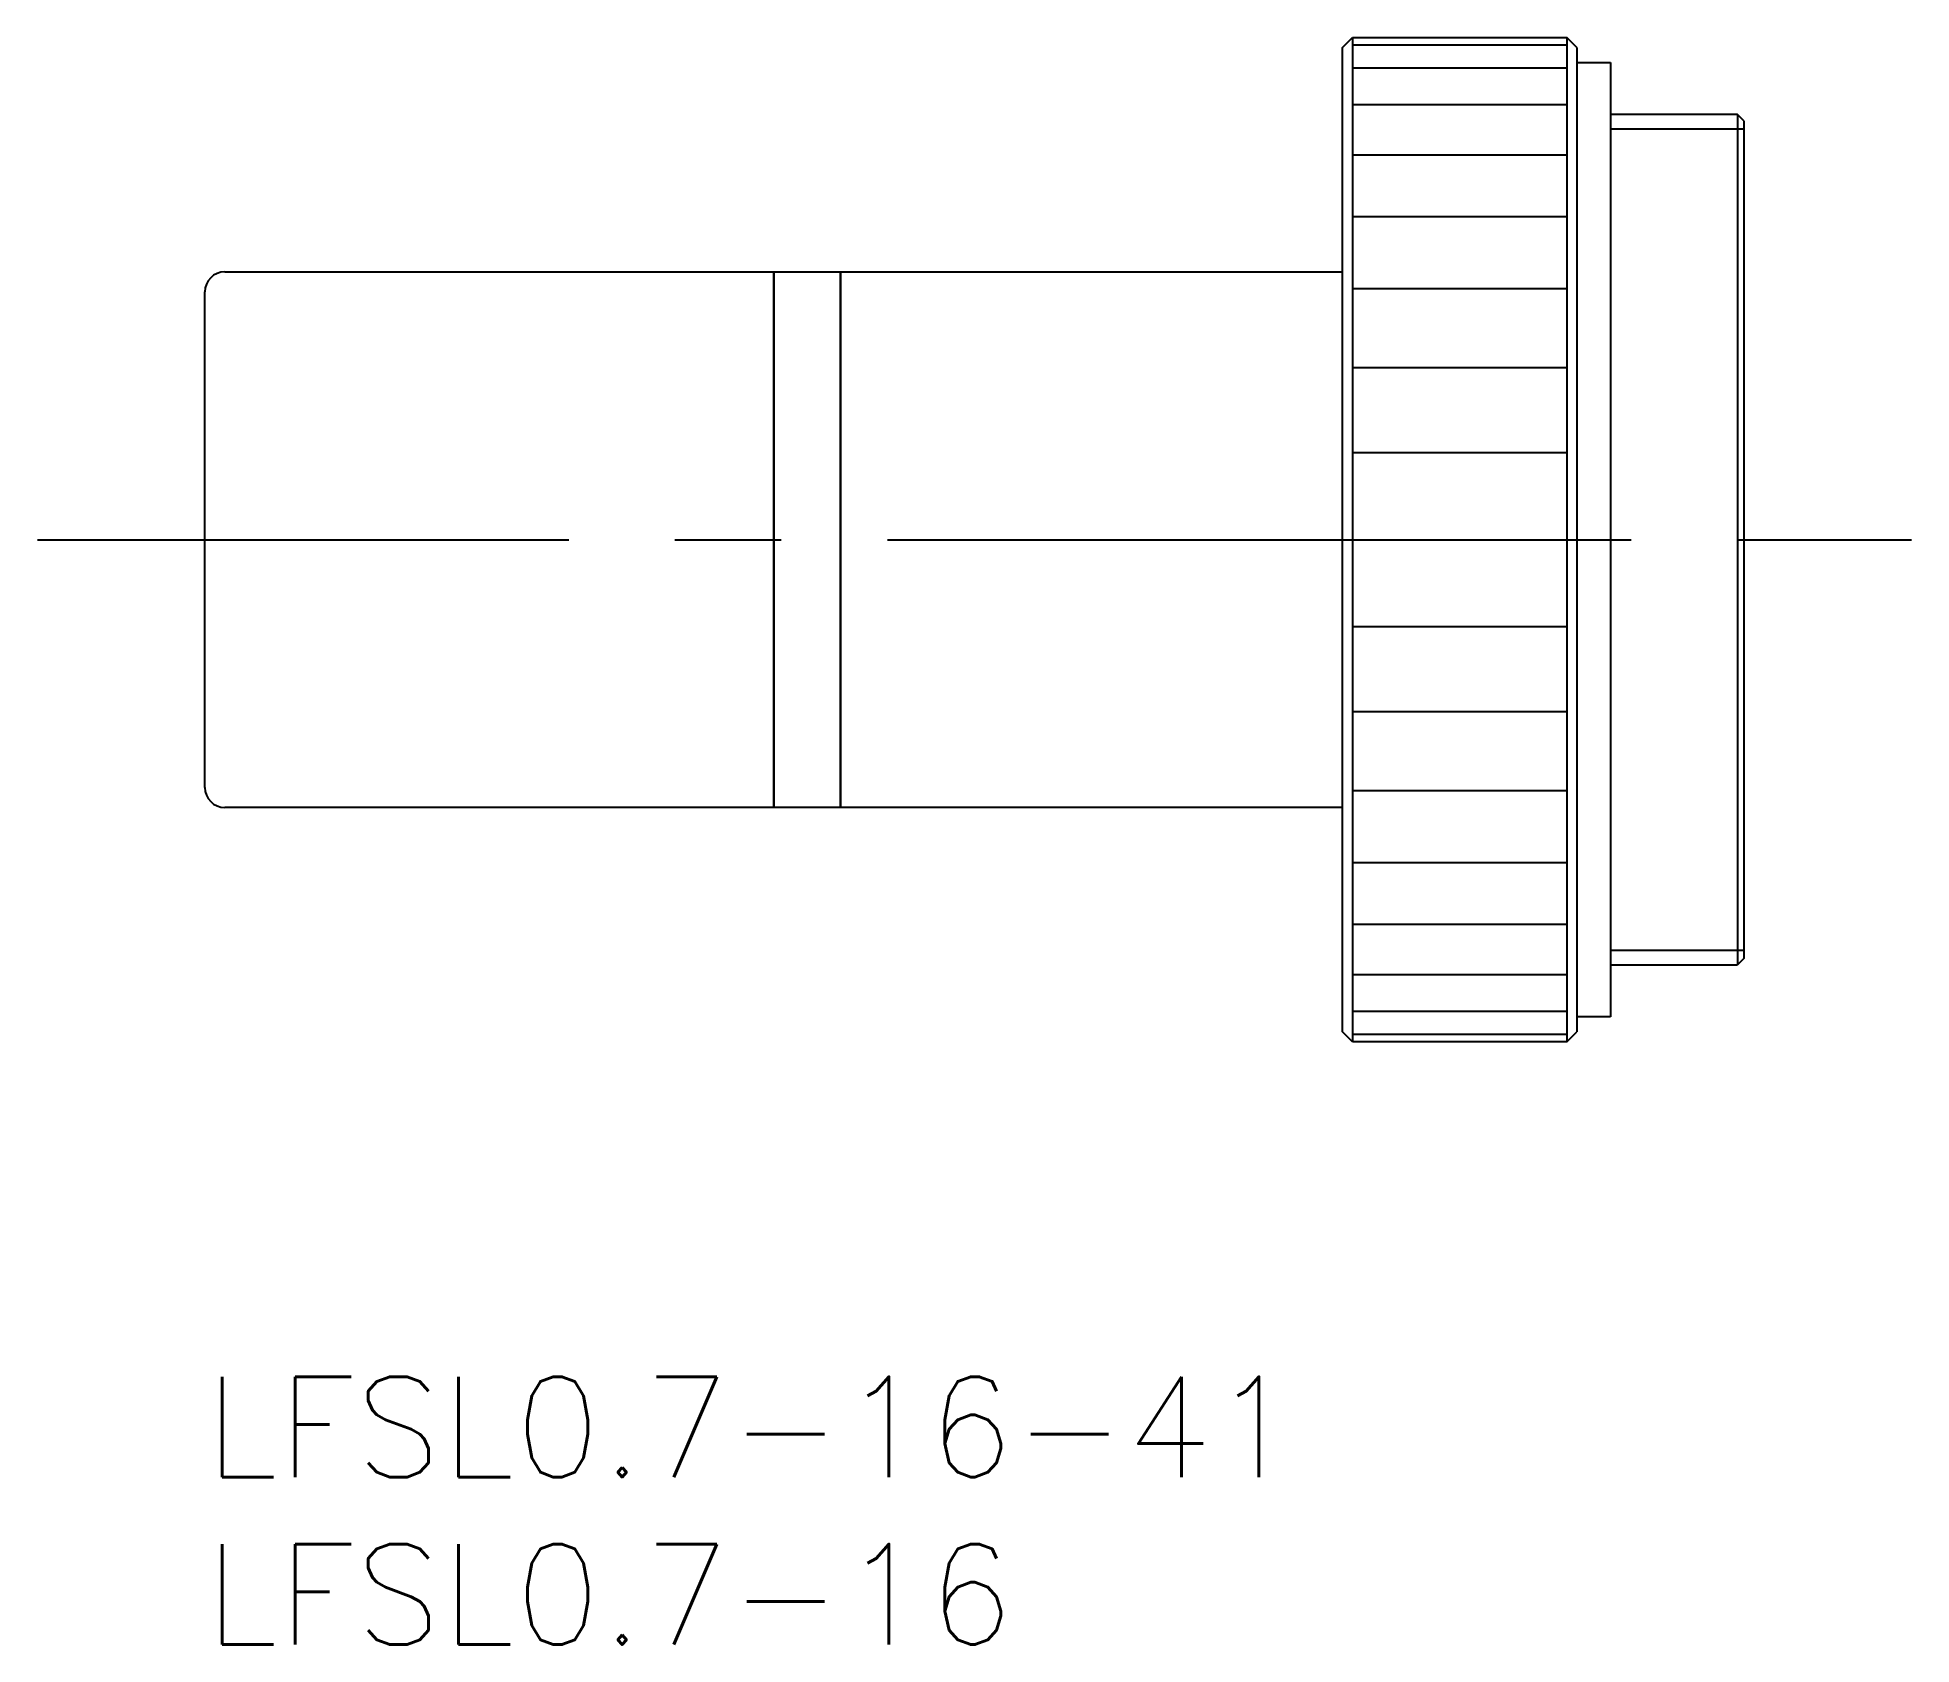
# Model space of a CAD drawing. Extents: x -5 to 51, y -8 to 40.
import ezdxf

# ---------------------------------------------------------------- set-up
doc = ezdxf.new("R2010")
doc.units = 0
doc.header["$LTSCALE"] = 0.5
doc.linetypes.add('CENTER', pattern=[50.8, 31.75, -6.35, 6.35, -6.35])
for name, color, linetype in [('MSM_CENTER', 1, 'CENTER'), ('MSM_CONTINUOUS', 7, 'CONTINUOUS'), ('MSM_NARROW', 5, 'CONTINUOUS'), ('MSM_PART_NUMBER', 7, 'CONTINUOUS')]:
    doc.layers.add(name, color=color, linetype=linetype)
doc.styles.get("Standard").update_dxf_attribs({"font": 'txt.shx', "height": 3, "bigfont": 'bigfont.shx'})

# ---------------------------------------------------------------- blocks, each defined once
blk = doc.blocks.new('*U3')
at = {"layer": 'MSM_PART_NUMBER'}
blk.add_text('LFSL0.7-16-41', height=3, dxfattribs=at).set_placement((0, -3))
blk = doc.blocks.new('*U4')
at = {"layer": 'MSM_PART_NUMBER'}
blk.add_text('LFSL0.7-16', height=3, dxfattribs=at).set_placement((0, -8))

msp = doc.modelspace()

# ---------------------------------------------------------------- linework, layer by layer
at = {"layer": 'MSM_CENTER'}
msp.add_line((-5, 25), (51, 25), dxfattribs=at)
at = {"layer": 'MSM_CONTINUOUS'}
for p, q in [((34, 39.7), (34.3, 40)), ((34.3, 40), (40.7, 40)), ((41, 39.7), (40.7, 40)), ((34, 10.3), (34, 39.7)), ((41, 39.7), (41, 10.3)), ((41, 39.25), (42, 39.25)), ((42, 39.25), (42, 10.75)), ((45.8, 37.7), (42, 37.7)), ((45.8, 37.7), (45.8, 12.3)), ((46, 37.5), (45.8, 37.7)), ((46, 12.5), (46, 37.5)), ((0.6, 33), (34, 33)), ((17, 33), (17, 17)), ((17, 17), (17, 33)), ((19, 17), (19, 33)), ((19, 33), (19, 17)), ((0, 17.6), (0, 32.4)), ((34, 17), (0.6, 17)), ((46, 12.5), (45.8, 12.3)), ((42, 12.3), (45.8, 12.3)), ((42, 10.75), (41, 10.75)), ((34.3, 10), (34, 10.3)), ((40.7, 10), (41, 10.3)), ((40.7, 10), (34.3, 10))]:
    msp.add_line(p, q, dxfattribs=at)
for centre, start, end in [((0.6, 32.4), 90, 180), ((0.6, 17.6), 180, 270)]:
    msp.add_arc(centre, 0.6, start, end, dxfattribs=at)
at = {"layer": 'MSM_NARROW'}
for p, q in [((34.3, 40), (34.3, 10)), ((40.7, 39.772), (34.3, 39.772)), ((40.7, 40), (40.7, 10)), ((34.3, 39.095), (40.7, 39.095)), ((40.7, 37.99), (34.3, 37.99)), ((42, 37.268), (46, 37.268)), ((34.3, 36.491), (40.7, 36.491)), ((40.7, 34.642), (34.3, 34.642)), ((34.3, 32.5), (40.7, 32.5)), ((40.7, 30.13), (34.3, 30.13)), ((34.3, 27.605), (40.7, 27.605)), ((34.3, 25), (40.7, 25)), ((40.7, 22.395), (34.3, 22.395)), ((34.3, 19.87), (40.7, 19.87)), ((40.7, 17.5), (34.3, 17.5)), ((34.3, 15.358), (40.7, 15.358)), ((40.7, 13.509), (34.3, 13.509)), ((46, 12.731), (42, 12.731)), ((34.3, 12.01), (40.7, 12.01)), ((40.7, 10.905), (34.3, 10.905)), ((34.3, 10.228), (40.7, 10.228))]:
    msp.add_line(p, q, dxfattribs=at)

# ---------------------------------------------------------------- block references
at = {"layer": 'MSM_CONTINUOUS'}
for name in ['*U3', '*U4']:
    msp.add_blockref(name, (0, 0), dxfattribs=at)

doc.saveas('drawing.dxf')
